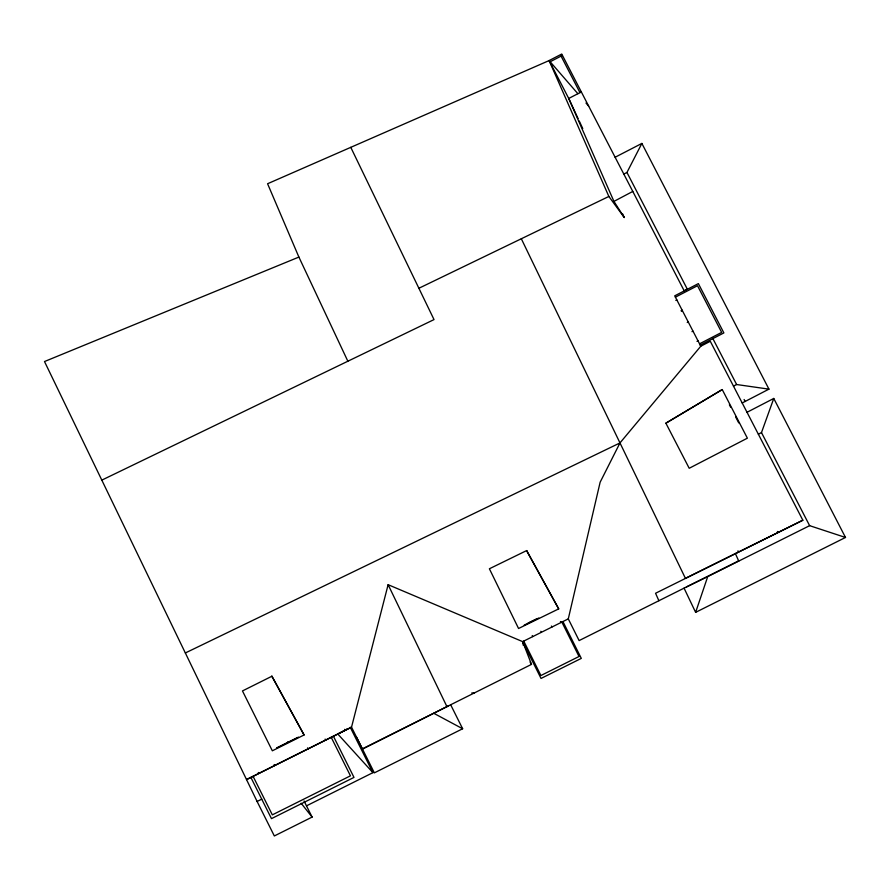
<?xml version="1.0" encoding="UTF-8"?>
<svg xmlns="http://www.w3.org/2000/svg" width="890" height="890" viewBox="0 0 890 890"><rect width="100%" height="100%" fill="white"/><g stroke="black" fill="none" stroke-linecap="round" stroke-linejoin="round"><path stroke-width="1.33" d="M356.356 736.842L362.341 748.902L531.497 664.385L522.664 641.634L388.118 584.685L351.528 727.174L374.356 772.865L462.644 728.754L450.663 704.769M738.656 560.878L579.123 640.589L568.287 618.884L600.138 482.224L619.974 442.931L700.786 346.221L710.298 341.293L802.847 520.227L685.422 578.344L521.317 238.765M695.624 612.353L707.728 576.587L809.633 525.667L845.5 537.471L695.624 612.353L684.065 588.156M758.358 434.209L761.484 432.584L773.766 398.453L845.5 537.471M623.823 174.084L626.949 172.46L641.868 143.423L768.949 389.141L742.204 402.97M665.876 423.184L722.235 389.564L747.377 438.18L689.205 468.274L665.876 423.184L722.235 389.564M347.578 728.721L337.811 734.028L372.921 772.654L306.483 805.851M347.857 361.229L298.895 257.077L267.579 183.74L549.119 60.565L568.721 98.456L613.944 201.396L632.79 191.428M613.944 201.396L624.324 217.605L608.86 196.456L549.119 60.565L561.735 54.034L684.243 290.919L687.18 288.905L626.949 172.46M549.82 61.922L562.436 55.402M581.337 91.937L568.721 98.456L578.077 118.526M615.112 157.252L641.868 143.423M675.399 297.149L697.515 285.712L721.656 332.393L699.551 343.829M675.844 300.453L676.845 299.941M681.106 310.632L682.107 310.109M681.406 311.222L682.408 310.699M687.247 322.503L688.248 321.991M691.986 331.67L692.987 331.158M697.004 341.371L698.005 340.848M700.23 345.142L723.87 332.916L698.372 283.61L674.72 295.836L700.786 346.221M733.494 386.138L736.631 384.524L768.949 389.141M747.022 412.293L773.766 398.453M362.475 749.091L448.705 705.748M271.906 676.244L242.469 690.94L272.34 750.804L304.08 734.973L271.906 676.244L304.08 734.973M250.902 777.448L351.528 727.174L246.519 779.573L250.902 777.448L271.472 818.633L353.986 777.404L333.416 736.23M802.847 520.227L655.552 593.263L658.889 600.728M261.749 799.153L257.11 801.478L44.5 361.54L298.895 257.077M304.046 800.956L312.101 817.087L274.331 835.966L256.954 801.178M277.024 747.789L287.693 742.494M298.484 737.12L288.06 742.305L287.781 741.737M276.779 748.034L297.649 737.654M523.298 645.372L522.664 641.634L568.287 618.884M526.624 550.587L489.389 568.777L518.558 628.496L558.709 608.882L526.624 550.587L558.709 608.882M528.204 623.033L536.792 618.85M524.21 625.114L538.795 618.016M686.435 586.966L707.728 576.587M418.89 288.26L608.86 196.456M101.816 480.133L434.02 319.588L350.782 147.34M185.343 652.971L619.974 442.931M471.789 692.965L474.47 692.876M433.942 713.38L462.644 728.754M549.119 60.565L577.888 93.717M585.987 103.04L588.679 106.144M301.154 803.247L312.101 817.087M530.106 662.071L531.497 664.385M712.534 337.933L736.631 384.524M761.484 432.584L809.633 525.667M744.118 399.499L745.13 401.457M561.078 56.103L579.969 92.638M729.377 404.75L730.623 407.175M735.607 416.843L738.722 422.895M562.936 621.543L581.303 658.389L541.031 678.447L522.664 641.634M561.857 622.077L579.023 656.497L540.909 675.521L523.743 641.1M560.455 621.52L560.956 622.533M551.411 626.037L551.911 627.049M540.853 631.299L541.354 632.312M532.231 635.594L532.732 636.606M350.271 727.319L372.921 772.654M344.675 729.333L345.186 730.345M331.214 737.321L350.449 775.824L272.329 814.862L253.094 776.358M325.139 739.101L325.64 740.113M307.562 747.878L308.074 748.89M274.165 764.566L274.665 765.578M258.334 772.476L258.834 773.488M777.437 531.452L777.938 532.476M737.977 550.843L738.466 551.867M388.118 584.685L446.936 706.627M579.256 121.04L582.761 128.561M622.566 213.845L623.734 216.348M735.307 553.413L738.745 561.089"/></g></svg>
